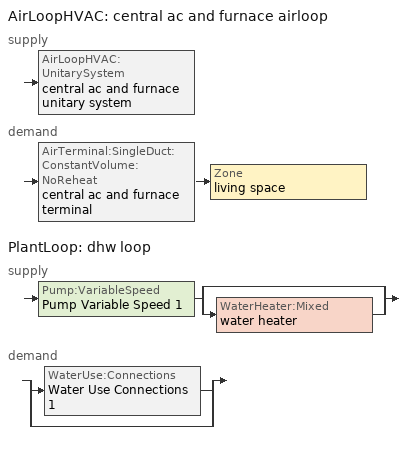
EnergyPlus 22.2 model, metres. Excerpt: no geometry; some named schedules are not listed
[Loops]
AirLoopHVAC 'central ac and furnace airloop'
 supply: AirLoopHVAC:UnitarySystem 'central ac and furnace unitary system'
 demand: AirTerminal:SingleDuct:ConstantVolume:NoReheat 'central ac and furnace terminal' > Zone 'living space'
PlantLoop 'dhw loop'
 supply: Pump:VariableSpeed 'Pump Variable Speed 1' > split
  | bypass
  | WaterHeater:Mixed 'water heater'
 demand: split
  | WaterUse:Connections 'Water Use Connections 1'
  | bypass
[AirLoopHVAC]
central ac and furnace airloop: Design return air flow fraction of supply air flow=1; Design supply air flow rate=0.942007
[AirLoopHVAC:UnitarySystem]
central ac and furnace unitary system: Ancillary off cycle electric power=0; Ancillary on cycle electric power=0; Availability schedule=Always On Discrete; Control type=Load; Controlling zone or thermostat location=living space; Cooling coil=central ac and furnace clg coil; Cooling supply air flow rate=0.942007; Cooling supply air flow rate method=SupplyAirFlowRate; Dehumidification control type=None; Dx heating coil sizing ratio=1; Fan placement=BlowThrough; Fraction of on cycle power use=0.01; Heat pump fan delay time=60; Heat pump time constant=60; Heating coil=central ac and furnace htg coil; Heating supply air flow rate=0.558576; Heating supply air flow rate method=SupplyAirFlowRate; Latent load control=SensibleOnlyLoadControl; Maximum cycling rate=2.5; Maximum outdoor dry bulb temperature for supplemental heater operation=21; Maximum supply air temperature=48.8889; Minimum supply air temperature=2; No load supply air flow rate=0; Supply air fan operating mode schedule=Always Off Discrete; Supply fan=central ac and furnace supply fan; Use doas dx cooling coil=No
[AirTerminal:SingleDuct:ConstantVolume:NoReheat]
central ac and furnace terminal: Availability schedule=Always On Discrete; Maximum air flow rate=0.942007
[AvailabilityManager:Scheduled]
central ac and furnace airloop Availability Manager: Schedule=Always On Discrete
[Coil:Cooling:DX:SingleSpeed]
central ac and furnace clg coil: 2017 rated evaporator fan power per volume flow rate=773.391; 2023 rated evaporator fan power per volume flow rate=934.4; Availability schedule=Always On Discrete; Basin heater capacity=0; Basin heater setpoint temperature=10; Condenser type=AirCooled; Crankcase heater capacity=50; Energy input ratio function of flow fraction curve=Cool-eir-fFF1; Energy input ratio function of temperature curve=Cool-eir-fT1; Evaporative condenser air flow rate=Autosize; Evaporative condenser effectiveness=0; Evaporative condenser pump rated power consumption=Autosize; Gross rated cooling cop=4.03878; Gross rated sensible heat ratio=0.740612; Gross rated total cooling capacity=14067.4; Latent capacity time constant=45; Maximum cycling rate=3; Maximum outdoor dry bulb temperature for crankcase heater operation=10; Minimum outdoor dry bulb temperature for compressor operation=-25; Nominal time for condensate removal to begin=1000; Part load fraction correlation curve=Cool-PLF-fPLR1; Rated air flow rate=0.744167; Ratio of initial moisture evaporation rate and steady state latent capacity=1.5; Total cooling capacity function of flow fraction curve=Cool-Cap-fFF1; Total cooling capacity function of temperature curve=Cool-Cap-fT1
[Coil:Heating:Fuel]
central ac and furnace htg coil: Availability schedule=Always On Discrete; Burner efficiency=0.92; Fuel type=NaturalGas; Nominal capacity=18756.5; Parasitic electric load=0; Parasitic fuel load=0
[EnergyManagementSystem:Actuator]
Name | Actuated component control type | Actuated component type | Actuated component unique
central_ac_and_furnace_airloop_0_RetCondToDZ_equip_act | Power Level | OtherEquipment | central_ac_and_furnace_airloop_0_RetCondToDZ equip
central_ac_and_furnace_airloop_0_RetCondToRP_equip_act | Power Level | OtherEquipment | central_ac_and_furnace_airloop_0_RetCondToRP equip
central_ac_and_furnace_airloop_0_RetLatLkToRP_equip_act | Power Level | OtherEquipment | central_ac_and_furnace_airloop_0_RetLatLkToRP equip
central_ac_and_furnace_airloop_0_RetSensLkToRP_equip_act | Power Level | OtherEquipment | central_ac_and_furnace_airloop_0_RetSensLkToRP equip
central_ac_and_furnace_airloop_0_SupCondToDZ_equip_act | Power Level | OtherEquipment | central_ac_and_furnace_airloop_0_SupCondToDZ equip
central_ac_and_furnace_airloop_0_SupCondToLv_equip_act | Power Level | OtherEquipment | central_ac_and_furnace_airloop_0_SupCondToLv equip
central_ac_and_furnace_airloop_0_SupLatLkToDZ_equip_act | Power Level | OtherEquipment | central_ac_and_furnace_airloop_0_SupLatLkToDZ equip
central_ac_and_furnace_airloop_0_SupLatLkToLv_equip_act | Power Level | OtherEquipment | central_ac_and_furnace_airloop_0_SupLatLkToLv equip
central_ac_and_furnace_airloop_0_SupSensLkToDZ_equip_act | Power Level | OtherEquipment | central_ac_and_furnace_airloop_0_SupSensLkToDZ equip
central_ac_and_furnace_airloop_0_SupSensLkToLv_equip_act | Power Level | OtherEquipment | central_ac_and_furnace_airloop_0_SupSensLkToLv equip
infil_flow_act | Air Exchange Flow Rate | Zone Infiltration | infil flow
mech_vent_house_fan_cfis_act | Electricity Rate | ElectricEquipment | mech vent house fan cfis
mech_vent_house_fan_latent_load_equip_act | Power Level | OtherEquipment | mech vent house fan latent load equip
mech_vent_house_fan_sensible_load_equip_act | Power Level | OtherEquipment | mech vent house fan sensible load equip
natural_vent_flow_act | Air Exchange Flow Rate | Zone Infiltration | natural vent flow
under_slab_temp_sch | Schedule Value | Schedule:Constant | under slab
water_heater_ec_adj_act | Power Level | OtherEquipment | water heater EC adjustment
whole_house_fan_act | Electricity Rate | ElectricEquipment | whole house fan
whole_house_fan_flow_act | Air Exchange Flow Rate | Zone Infiltration | whole house fan flow
whole_house_fan_mix_act | Air Exchange Flow Rate | ZoneMixing | whole house fan mix
[EnergyManagementSystem:GlobalVariable]
EnergyManagementSystem:GlobalVariable 1: central_ac_and_furnace_airloop_0_DZ_T
EnergyManagementSystem:GlobalVariable 2: central_ac_and_furnace_airloop_0_DZ_W
EnergyManagementSystem:GlobalVariable 3: central_ac_and_furnace_airloop_0_RetCondToDZ
EnergyManagementSystem:GlobalVariable 4: central_ac_and_furnace_airloop_0_RetCondToRP
EnergyManagementSystem:GlobalVariable 5: central_ac_and_furnace_airloop_0_RetLatLkToRP
EnergyManagementSystem:GlobalVariable 6: central_ac_and_furnace_airloop_0_RetSensLkToRP
EnergyManagementSystem:GlobalVariable 7: central_ac_and_furnace_airloop_0_SupCondToDZ
EnergyManagementSystem:GlobalVariable 8: central_ac_and_furnace_airloop_0_SupCondToLv
EnergyManagementSystem:GlobalVariable 9: central_ac_and_furnace_airloop_0_SupLatLkToDZ
EnergyManagementSystem:GlobalVariable 10: central_ac_and_furnace_airloop_0_SupLatLkToLv
EnergyManagementSystem:GlobalVariable 11: central_ac_and_furnace_airloop_0_SupSensLkToDZ
EnergyManagementSystem:GlobalVariable 12: central_ac_and_furnace_airloop_0_SupSensLkToLv
EnergyManagementSystem:GlobalVariable 13: central_ac_and_furnace_airloop_AH_MFR
EnergyManagementSystem:GlobalVariable 14: central_ac_and_furnace_airloop_AH_Tout
EnergyManagementSystem:GlobalVariable 15: central_ac_and_furnace_airloop_AH_VFR
EnergyManagementSystem:GlobalVariable 16: central_ac_and_furnace_airloop_AH_Wout
EnergyManagementSystem:GlobalVariable 17: central_ac_and_furnace_airloop_Fan_RTF
EnergyManagementSystem:GlobalVariable 18: central_ac_and_furnace_airloop_RA_T
EnergyManagementSystem:GlobalVariable 19: central_ac_and_furnace_airloop_Ra_W
[EnergyManagementSystem:InternalVariable]
central_ac_and_furnace_airloop_max_sup_fan_mfr: Internal data index key=central ac and furnace supply fan; Internal data type=Fan Maximum Mass Flow Rate
[EnergyManagementSystem:OutputVariable] Type of data in variable=Summed; Units=J
Name | Ems program or subroutine | Ems variable | Update frequency
central ac and furnace supply fan clg disaggregate | central_ac_and_furnace_supply_fan_disaggregate_program | central_ac_and_furnace_supply_fan_clg | SystemTimestep
central ac and furnace supply fan htg primary disaggregate | central_ac_and_furnace_supply_fan_disaggregate_program_1 | central_ac_and_furnace_supply_fan_primary_htg | SystemTimestep
loads_clg_ceilings_annual_outvar | component_loads_program | loads_clg_ceilings | ZoneTimestep
loads_clg_doors_annual_outvar | component_loads_program | loads_clg_doors | ZoneTimestep
loads_clg_ducts_annual_outvar | component_loads_program | loads_clg_ducts | ZoneTimestep
loads_clg_floors_annual_outvar | component_loads_program | loads_clg_floors | ZoneTimestep
loads_clg_foundation_walls_annual_outvar | component_loads_program | loads_clg_foundation_walls | ZoneTimestep
loads_clg_infil_annual_outvar | component_loads_program | loads_clg_infil | ZoneTimestep
loads_clg_internal_mass_annual_outvar | component_loads_program | loads_clg_internal_mass | ZoneTimestep
loads_clg_intgains_annual_outvar | component_loads_program | loads_clg_intgains | ZoneTimestep
loads_clg_mechvent_annual_outvar | component_loads_program | loads_clg_mechvent | ZoneTimestep
loads_clg_natvent_annual_outvar | component_loads_program | loads_clg_natvent | ZoneTimestep
loads_clg_rim_joists_annual_outvar | component_loads_program | loads_clg_rim_joists | ZoneTimestep
loads_clg_roofs_annual_outvar | component_loads_program | loads_clg_roofs | ZoneTimestep
loads_clg_skylights_annual_outvar | component_loads_program | loads_clg_skylights | ZoneTimestep
loads_clg_slabs_annual_outvar | component_loads_program | loads_clg_slabs | ZoneTimestep
loads_clg_tot_annual_outvar | component_loads_program | loads_clg_tot | ZoneTimestep
loads_clg_walls_annual_outvar | component_loads_program | loads_clg_walls | ZoneTimestep
loads_clg_whf_annual_outvar | component_loads_program | loads_clg_whf | ZoneTimestep
loads_clg_windows_annual_outvar | component_loads_program | loads_clg_windows | ZoneTimestep
loads_htg_ceilings_annual_outvar | component_loads_program | loads_htg_ceilings | ZoneTimestep
loads_htg_doors_annual_outvar | component_loads_program | loads_htg_doors | ZoneTimestep
loads_htg_ducts_annual_outvar | component_loads_program | loads_htg_ducts | ZoneTimestep
loads_htg_floors_annual_outvar | component_loads_program | loads_htg_floors | ZoneTimestep
loads_htg_foundation_walls_annual_outvar | component_loads_program | loads_htg_foundation_walls | ZoneTimestep
loads_htg_infil_annual_outvar | component_loads_program | loads_htg_infil | ZoneTimestep
loads_htg_internal_mass_annual_outvar | component_loads_program | loads_htg_internal_mass | ZoneTimestep
loads_htg_intgains_annual_outvar | component_loads_program | loads_htg_intgains | ZoneTimestep
loads_htg_mechvent_annual_outvar | component_loads_program | loads_htg_mechvent | ZoneTimestep
loads_htg_natvent_annual_outvar | component_loads_program | loads_htg_natvent | ZoneTimestep
loads_htg_rim_joists_annual_outvar | component_loads_program | loads_htg_rim_joists | ZoneTimestep
loads_htg_roofs_annual_outvar | component_loads_program | loads_htg_roofs | ZoneTimestep
loads_htg_skylights_annual_outvar | component_loads_program | loads_htg_skylights | ZoneTimestep
loads_htg_slabs_annual_outvar | component_loads_program | loads_htg_slabs | ZoneTimestep
loads_htg_tot_annual_outvar | component_loads_program | loads_htg_tot | ZoneTimestep
loads_htg_walls_annual_outvar | component_loads_program | loads_htg_walls | ZoneTimestep
loads_htg_whf_annual_outvar | component_loads_program | loads_htg_whf | ZoneTimestep
loads_htg_windows_annual_outvar | component_loads_program | loads_htg_windows | ZoneTimestep
water heater EC adjustment outvar | water_heater_EC_adj | water_heater_EC_adjustment_energy_consumption | SystemTimestep
[EnergyManagementSystem:Program]
central_ac_and_furnace_airloop_0_duct_program: Set central_ac_and_furnace_airloop_AH_MFR = central_ac_and_furnace_airloop_AH_MFR_s; Set central_ac_and_furnace_airloop_Fan_RTF = central_ac_and_furnace_airloop_Fan_RTF_s; Set central_ac_and_furnace_airloop_AH_VFR = central_ac_and_furnace_airloop_AH_VFR_s; Set central_ac_and_furnace_airloop_AH_Tout = central_ac_and_furnace_airloop_AH_Tout_s; Set central_ac_and_furnace_airloop_AH_Wout = central_ac_and_furnace_airloop_AH_Wout_s; Set central_ac_and_furnace_airloop_RA_T = central_ac_and_furnace_airloop_RA_T_s; Set central_ac_and_furnace_airloop_Ra_W = central_ac_and_furnace_airloop_Ra_W_s; Set central_ac_and_furnace_airloop_0_DZ_T = central_ac_and_furnace_airloop_0_DZ_T_s; Set central_ac_and_furnace_airloop_0_DZ_W = (central_ac_and_furnace_airloop_0_DZ_W_s_1 + central_ac_and_furnace_airloop_0_DZ_W_s_2) / 2; Run central_ac_and_furnace_airloop_0_duct_subroutine; Set central_ac_and_furnace_airloop_0_SupSensLkToLv_equip_act = central_ac_and_furnace_airloop_0_SupSensLkToLv; Set central_ac_and_furnace_airloop_0_SupLatLkToLv_equip_act = central_ac_and_furnace_airloop_0_SupLatLkToLv; Set central_ac_and_furnace_airloop_0_SupCondToLv_equip_act = central_ac_and_furnace_airloop_0_SupCondToLv; Set central_ac_and_furnace_airloop_0_RetSensLkToRP_equip_act = central_ac_and_furnace_airloop_0_RetSensLkToRP; Set central_ac_and_furnace_airloop_0_RetLatLkToRP_equip_act = central_ac_and_furnace_airloop_0_RetLatLkToRP; Set central_ac_and_furnace_airloop_0_RetCondToRP_equip_act = central_ac_and_furnace_airloop_0_RetCondToRP; Set central_ac_and_furnace_airloop_0_RetCondToDZ_equip_act = central_ac_and_furnace_airloop_0_RetCondToDZ; Set central_ac_and_furnace_airloop_0_SupCondToDZ_equip_act = central_ac_and_furnace_airloop_0_SupCondToDZ; Set central_ac_and_furnace_airloop_0_SupSensLkToDZ_equip_act = central_ac_and_furnace_airloop_0_SupSensLkToDZ; Set central_ac_and_furnace_airloop_0_SupLatLkToDZ_equip_act = central_ac_and_furnace_airloop_0_SupLatLkToDZ
central_ac_and_furnace_supply_fan_disaggregate_program: Set central_ac_and_furnace_supply_fan_clg = 0; If central_ac_and_furnace_clg_coil_s > 0; Set central_ac_and_furnace_supply_fan_clg = central_ac_and_furnace_supply_fan_s; EndIf
central_ac_and_furnace_supply_fan_disaggregate_program_1: Set central_ac_and_furnace_supply_fan_primary_htg = 0; If central_ac_and_furnace_htg_coil_s > 0; Set central_ac_and_furnace_supply_fan_primary_htg = central_ac_and_furnace_supply_fan_s_1; EndIf
component_loads_program: Set hr_walls = 0; Set hr_walls = hr_walls + s_conv_2 + s_ig_2 + s_sol_2 + s_lgt_2 + s_surf_2; Set hr_walls = hr_walls + s_conv_3 + s_ig_3 + s_sol_3 + s_lgt_3 + s_surf_3; Set hr_walls = hr_walls + s_conv_4 + s_ig_4 + s_sol_4 + s_lgt_4 + s_surf_4; Set hr_walls = hr_walls + s_conv_5 + s_ig_5 + s_sol_5 + s_lgt_5 + s_surf_5; Set hr_rim_joists = 0; Set hr_foundation_walls = 0; Set hr_floors = 0; Set hr_slabs = 0; Set hr_slabs = hr_slabs + s_conv_1 + s_ig_1 + s_sol_1 + s_lgt_1 + s_surf_1; Set hr_ceilings = 0; Set hr_ceilings = hr_ceilings + s_conv + s_ig + s_sol + s_lgt + s_surf; Set hr_roofs = 0; Set hr_windows = 0; Set hr_windows = hr_windows - ss_trans_in + ss_back_out * ZoneTimestep * 3600 + ss_sw_abs * ZoneTimestep * 3600 - ss_sol_abs + ss_trans_out * ZoneTimestep * 3600 + ss_conv_2 + ss_ig_2 + ss_surf_2; Set hr_windows = hr_windows - ss_trans_in_1 + ss_back_out_1 * ZoneTimestep * 3600 + ss_sw_abs_1 * ZoneTimestep * 3600 - ss_sol_abs_1 + ss_trans_out_1 * ZoneTimestep * 3600 + ss_conv_3 + ss_ig_3 + ss_surf_3; Set hr_windows = hr_windows - ss_trans_in_2 + ss_back_out_2 * ZoneTimestep * 3600 + ss_sw_abs_2 * ZoneTimestep * 3600 - ss_sol_abs_2 + ss_trans_out_2 * ZoneTimestep * 3600 + ss_conv_4 + ss_ig_4 + ss_surf_4; Set hr_windows = hr_windows - ss_trans_in_3 + ss_back_out_3 * ZoneTimestep * 3600 + ss_sw_abs_3 * ZoneTimestep * 3600 - ss_sol_abs_3 + ss_trans_out_3 * ZoneTimestep * 3600 + ss_conv_5 + ss_ig_5 + ss_surf_5; Set hr_doors = 0; Set hr_doors = hr_doors + ss_sol + ss_lgt + ss_conv + ss_ig + ss_surf; Set hr_doors = hr_doors + ss_sol_1 + ss_lgt_1 + ss_conv_1 + ss_ig_1 + ss_surf_1; Set hr_skylights = 0; Set hr_internal_mass = 0; Set hr_internal_mass = hr_internal_mass + im_conv + im_ig + im_sol + im_lgt + im_surf; Set hr_internal_mass = hr_internal_mass + im_conv_1 + im_ig_1 + im_sol_1 + im_lgt_1 + im_surf_1; Set hr_intgains = 0; Set hr_intgains = hr_intgains - ig_ee_conv - ig_ee_rad; Set hr_intgains = hr_intgains - ig_ee_conv_1 - ig_ee_rad_1; Set hr_intgains = hr_intgains - ig_ee_conv_2 - ig_ee_rad_2; Set hr_intgains = hr_intgains - ig_ee_conv_3 - ig_ee_rad_3; Set hr_intgains = hr_intgains - ig_ee_conv_4 - ig_ee_rad_4; Set hr_intgains = hr_intgains - ig_ee_conv_5 - ig_ee_rad_5; Set hr_intgains = hr_intgains - ig_ee_conv_6 - ig_ee_rad_6; Set hr_intgains = hr_intgains - ig_ee_conv_7 - ig_ee_rad_7; Set hr_intgains = hr_intgains - ig_oe_conv - ig_oe_rad; Set hr_intgains = hr_intgains - ig_oe_conv_1 - ig_oe_rad_1; Set hr_intgains = hr_intgains - ig_oe_conv_2 - ig_oe_rad_2; Set hr_intgains = hr_intgains - ig_lgt_conv - ig_lgt_rad - ig_lgt_vis; Set hr_intgains = hr_intgains - ig_ppl_conv - ig_ppl_rad; Set hr_intgains = hr_intgains + dhw_loss * (1.0*(1-dhw_rtf) + 1.0*dhw_rtf); Set hr_airflow_rate = infil_flow_act + natural_vent_flow_act + whole_house_fan_flow_act; If hr_airflow_rate > 0; Set hr_infil = (airflow_loss - airflow_gain) * infil_flow_act / hr_airflow_rate; Set hr_natvent = (airflow_loss - airflow_gain) * natural_vent_flow_act / hr_airflow_rate; Set hr_whf = (airflow_loss - airflow_gain) * whole_house_fan_flow_act / hr_airflow_rate; Else; Set hr_infil = 0; Set hr_natvent = 0; Set hr_whf = 0; Set hr_mechvent = 0; EndIf; Set hr_mechvent = 0; Set hr_mechvent = hr_mechvent - mv_conv; Set hr_mechvent = hr_mechvent - mv_rad; Set hr_mechvent = hr_mechvent - mv_conv_1; Set hr_mechvent = hr_mechvent - mv_rad_1; Set hr_mechvent = hr_mechvent - mv_conv_2; Set hr_mechvent = hr_mechvent - mv_rad_2; Set hr_mechvent = hr_mechvent - mv_conv_3; Set hr_mechvent = hr_mechvent - mv_rad_3; Set hr_ducts = 0; Set hr_ducts = hr_ducts - ducts_conv - ducts_rad; Set hr_ducts = hr_ducts - ducts_conv_1 - ducts_rad_1; Set hr_ducts = hr_ducts - ducts_conv_2 - ducts_rad_2; Set hr_ducts = hr_ducts - ducts_conv_3 - ducts_rad_3; Set hr_ducts = hr_ducts - ducts_conv_4 - ducts_rad_4; Set hr_ducts = hr_ducts - ducts_conv_5 - ducts_rad_5; Set htg_mode = 0; Set clg_mode = 0; If (htg_load_liv > 0); Set htg_mode = 1; ElseIf (clg_load_liv > 0); Set clg_mode = 1; ElseIf (cool_season > 0); Set clg_mode = 1; Else; Set htg_mode = 1; EndIf; Set loads_htg_walls = hr_walls * htg_mode; Set loads_htg_rim_joists = hr_rim_joists * htg_mode; Set loads_htg_foundation_walls = hr_foundation_walls * htg_mode; Set loads_htg_floors = hr_floors * htg_mode; Set loads_htg_slabs = hr_slabs * htg_mode; Set loads_htg_ceilings = hr_ceilings * htg_mode; Set loads_htg_roofs = hr_roofs * htg_mode; Set loads_htg_windows = hr_windows * htg_mode; Set loads_htg_doors = hr_doors * htg_mode; Set loads_htg_skylights = hr_skylights * htg_mode; Set loads_htg_internal_mass = hr_internal_mass * htg_mode; Set loads_htg_intgains = hr_intgains * htg_mode; Set loads_htg_infil = hr_infil * htg_mode; Set loads_htg_mechvent = hr_mechvent * htg_mode; Set loads_htg_natvent = hr_natvent * htg_mode; Set loads_htg_whf = hr_whf * htg_mode; Set loads_htg_ducts = hr_ducts * htg_mode; Set loads_clg_walls = -hr_walls * clg_mode; Set loads_clg_rim_joists = -hr_rim_joists * clg_mode; Set loads_clg_foundation_walls = -hr_foundation_walls * clg_mode; Set loads_clg_floors = -hr_floors * clg_mode; Set loads_clg_slabs = -hr_slabs * clg_mode; Set loads_clg_ceilings = -hr_ceilings * clg_mode; Set loads_clg_roofs = -hr_roofs * clg_mode; Set loads_clg_windows = -hr_windows * clg_mode; Set loads_clg_doors = -hr_doors * clg_mode; Set loads_clg_skylights = -hr_skylights * clg_mode; Set loads_clg_internal_mass = -hr_internal_mass * clg_mode; Set loads_clg_intgains = -hr_intgains * clg_mode; Set loads_clg_infil = -hr_infil * clg_mode; Set loads_clg_mechvent = -hr_mechvent * clg_mode; Set loads_clg_natvent = -hr_natvent * clg_mode; Set loads_clg_whf = -hr_whf * clg_mode; Set loads_clg_ducts = -hr_ducts * clg_mode; Set loads_htg_tot = 0; Set loads_clg_tot = 0; If htg_load_liv > 0; Set loads_htg_tot = htg_load_tot - clg_load_tot; ElseIf clg_load_liv > 0; Set loads_clg_tot = clg_load_tot - htg_load_tot; EndIf
infil_program: Set p_m = 0.14; Set p_s = 0.22; Set s_m = 270; Set s_s = 370; Set z_m = 9.99744; Set z_s = 2.4384; Set f_t = (((s_m/z_m)^p_m)*((z_s/s_s)^p_s)); Set Tdiff = airflow_tin_s-airflow_tt_s; Set dT = @Abs Tdiff; Set c = 0.0202; Set Cs = 0.0556; Set Cw = 0.1596; Set n = 0.65; Set sft = (f_t*0.5); Set temp1 = ((c*Cw)*((sft*site_vw_s)^(2*n)))^2; Set Qinf = (((c*Cs*(dT^n))^2)+temp1)^0.5; Set Qinf = (@Max Qinf 0); Set mech_vent_house_fan_sensible_load_equip_act = 0.0; Set mech_vent_house_fan_latent_load_equip_act = 0.0; Set OASupInPb = out_pb_s; Set OASupInTemp = airflow_tt_s; Set OASupInW = out_wt_s; Set OASupRho = (@RhoAirFnPbTdbW OASupInPb OASupInTemp OASupInW); Set OASupCp = (@CpAirFnW OASupInW); Set OASupInEnth = (@HFnTdbW OASupInTemp OASupInW); Set ZoneTemp = airflow_tin_s; Set ZoneW = airflow_win_s; Set ZoneCp = (@CpAirFnW ZoneW); Set ZoneAirEnth = (@HFnTdbW ZoneTemp ZoneW); Set mech_vent_house_fan_cfis_act = 0.0; Set QWHV_cfis_oa = 0.0; Set Qrange = 0; Set Qbath = 0; Set Qdryer = 0; Set Qdryer = Qdryer + 0.0708 * clothes_dryer_exhaust_0_sch_s; Set QWHV_sup = 0.0; Set QWHV_exh = 0.0; Set QWHV_bal_erv_hrv = 0.0; Set Qexhaust = Qrange + Qbath + Qdryer + QWHV_exh + QWHV_bal_erv_hrv; Set Qsupply = QWHV_sup + QWHV_bal_erv_hrv + QWHV_cfis_oa; Set Qfan = (@Max Qexhaust Qsupply); If Qfan > 0; Set Qavg = ((Qexhaust + Qsupply) / 2.0); If ((@Abs (Qexhaust - Qavg)) / Qavg) <= 0.1; Set phi = 1; Else; Set phi = (Qinf / (Qinf + Qfan)); EndIf; Set Qinf_adj = phi * Qinf; Else; Set Qinf_adj = Qinf; EndIf; Set infil_flow_act = Qinf_adj; Set Qload = Qfan; Set Effectiveness_Sens = 0.0; Set Effectiveness_Lat = 0.0; Set Fan_MFR = Qload * OASupRho; Set FanTotalToLv = Fan_MFR * (OASupInEnth - ZoneAirEnth); Set FanSensToLv = Fan_MFR * ZoneCp * (OASupInTemp - ZoneTemp); Set FanLatToLv = FanTotalToLv - FanSensToLv; Set mech_vent_house_fan_sensible_load_equip_act = mech_vent_house_fan_sensible_load_equip_act + FanSensToLv; Set mech_vent_house_fan_latent_load_equip_act = mech_vent_house_fan_latent_load_equip_act + FanLatToLv
natural_vent_program: Set Tin = airflow_tin_s; Set Tout = airflow_tt_s; Set Wout = out_wt_s; Set Pbar = out_pb_s; Set Phiout = (@RhFnTdbWPb Tout Wout Pbar); Set MaxHR = 0.0115; Set MaxRH = 0.7; Set Tnvsp = (htg_sp_s + clg_sp_s) / 2; Set NVavail = natural_vent_avail_s; Set ClgSsnAvail = cool_season; If (Wout < MaxHR) && (Phiout < MaxRH) && (Tin > Tout) && (Tin > Tnvsp) && (ClgSsnAvail > 0); Set WHF_Flow = 0; Set Adj = (Tin-Tnvsp)/(Tin-Tout); Set Adj = (@Min Adj 1); Set Adj = (@Max Adj 0); If (WHF_Flow > 0); Set natural_vent_flow_act = 0; Set whole_house_fan_flow_act = WHF_Flow*Adj; Set whole_house_fan_mix_act = WHF_Flow*Adj; Set WHF_W = 0; Set whole_house_fan_act = WHF_W*Adj; ElseIf (NVavail > 0); Set NVArea = 13444.9279488; Set Cs = 8.963020389461627e-05; Set Cw = 6.158219665777789e-05; Set Tdiff = Tin-Tout; Set dT = (@Abs Tdiff); Set Vwind = site_vw_s; Set SGNV = NVArea*Adj*((((Cs*dT)+(Cw*(Vwind^2)))^0.5)/1000); Set MaxNV = 1.6990107955200002; Set natural_vent_flow_act = (@Min SGNV MaxNV); Set whole_house_fan_flow_act = 0; Set whole_house_fan_mix_act = 0; Set whole_house_fan_act = 0; EndIf; Else; Set natural_vent_flow_act = 0; Set whole_house_fan_flow_act = 0; Set whole_house_fan_mix_act = 0; Set whole_house_fan_act = 0; EndIf
under_slab_Temperature_Program: Set under_slab_temp_sch = 0.0; Set under_slab_temp_sch = under_slab_temp_sch + (ground_temp * 1.0)
water_heater_EC_adj: Set wh_e_cons = water_heater_energy + water_heater_on_cycle_parasitic + water_heater_off_cycle_parasitic; Set water_heater_ec_adj_act = -0.0601631712969406 * wh_e_cons
[EnergyManagementSystem:ProgramCallingManager]
central ac and furnace supply fan disaggregate program calling manager: EndOfSystemTimestepBeforeHVACReporting; central_ac_and_furnace_supply_fan_disaggregate_program
central ac and furnace supply fan disaggregate program calling manager 1: EndOfSystemTimestepBeforeHVACReporting; central_ac_and_furnace_supply_fan_disaggregate_program_1
central_ac_and_furnace_airloop_0_duct_program calling manager: EndOfSystemTimestepAfterHVACReporting; central_ac_and_furnace_airloop_0_duct_program
component_loads_program calling manager: EndOfZoneTimestepAfterZoneReporting; component_loads_program
infil_program calling manager: BeginTimestepBeforePredictor; infil_program
natural_vent_program calling manager: BeginTimestepBeforePredictor; natural_vent_program
under_slab_Temperature_Program calling manager: EndOfSystemTimestepAfterHVACReporting; under_slab_Temperature_Program
water heater EC_adj ProgramManager: EndOfSystemTimestepBeforeHVACReporting; water_heater_EC_adj
[EnergyManagementSystem:Sensor]
Name | Output variable or output meter index key | Output variable or output meter
airflow_gain | living space | Zone Infiltration Sensible Heat Gain Energy
airflow_loss | living space | Zone Infiltration Sensible Heat Loss Energy
airflow_tin_s | living space | Zone Mean Air Temperature
airflow_tt_s | living space | Zone Outdoor Air Drybulb Temperature
airflow_win_s | living space | Zone Air Humidity Ratio
central_ac_and_furnace_airloop_0_DZ_T_s | under slab | Schedule Value
central_ac_and_furnace_airloop_0_DZ_W_s_1; out_wt_s |  | Site Outdoor Air Humidity Ratio
central_ac_and_furnace_airloop_0_DZ_W_s_2 | living space | Zone Mean Air Humidity Ratio
central_ac_and_furnace_airloop_AH_MFR_s | Node 5 | System Node Mass Flow Rate
central_ac_and_furnace_airloop_AH_Tout_s | Node 5 | System Node Temperature
central_ac_and_furnace_airloop_AH_VFR_s | Node 5 | System Node Current Density Volume Flow Rate
central_ac_and_furnace_airloop_AH_Wout_s | Node 5 | System Node Humidity Ratio
central_ac_and_furnace_airloop_Fan_RTF_s | central ac and furnace supply fan | Fan Runtime Fraction
central_ac_and_furnace_airloop_RA_T_s | Node 8 | System Node Temperature
central_ac_and_furnace_airloop_Ra_W_s | Node 8 | System Node Humidity Ratio
central_ac_and_furnace_clg_coil_s | central ac and furnace clg coil | Cooling Coil Electricity Energy
central_ac_and_furnace_htg_coil_s | central ac and furnace htg coil | Heating Coil NaturalGas Energy
central_ac_and_furnace_supply_fan_s; central_ac_and_furnace_supply_fan_s_1 | central ac and furnace supply fan | Fan Electricity Energy
clg_load_liv |  | Cooling:EnergyTransfer:Zone:LIVING SPACE
clg_load_tot |  | Cooling:EnergyTransfer
clg_sp_s | cooling setpoint | Schedule Value
clothes_dryer_exhaust_0_sch_s | clothes dryer exhaust schedule | Schedule Value
cool_season | cooling season schedule | Schedule Value
dhw_loss | water heater | Water Heater Heat Loss Energy
dhw_rtf | water heater | Water Heater Runtime Fraction
ducts_conv | central_ac_and_furnace_airloop_0_RetCondToRP equip | Other Equipment Convective Heating Energy
ducts_conv_1 | central_ac_and_furnace_airloop_0_RetLatLkToRP equip | Other Equipment Convective Heating Energy
ducts_conv_2 | central_ac_and_furnace_airloop_0_RetSensLkToRP equip | Other Equipment Convective Heating Energy
ducts_conv_3 | central_ac_and_furnace_airloop_0_SupCondToLv equip | Other Equipment Convective Heating Energy
ducts_conv_4 | central_ac_and_furnace_airloop_0_SupLatLkToLv equip | Other Equipment Convective Heating Energy
ducts_conv_5 | central_ac_and_furnace_airloop_0_SupSensLkToLv equip | Other Equipment Convective Heating Energy
ducts_rad | central_ac_and_furnace_airloop_0_RetCondToRP equip | Other Equipment Radiant Heating Energy
ducts_rad_1 | central_ac_and_furnace_airloop_0_RetLatLkToRP equip | Other Equipment Radiant Heating Energy
ducts_rad_2 | central_ac_and_furnace_airloop_0_RetSensLkToRP equip | Other Equipment Radiant Heating Energy
ducts_rad_3 | central_ac_and_furnace_airloop_0_SupCondToLv equip | Other Equipment Radiant Heating Energy
ducts_rad_4 | central_ac_and_furnace_airloop_0_SupLatLkToLv equip | Other Equipment Radiant Heating Energy
ducts_rad_5 | central_ac_and_furnace_airloop_0_SupSensLkToLv equip | Other Equipment Radiant Heating Energy
ground_temp |  | Site Surface Ground Temperature
htg_load_liv |  | Heating:EnergyTransfer:Zone:LIVING SPACE
htg_load_tot |  | Heating:EnergyTransfer
htg_sp_s | heating setpoint | Schedule Value
ig_ee_conv | clothes dryer | Electric Equipment Convective Heating Energy
ig_ee_conv_1 | clothes washer | Electric Equipment Convective Heating Energy
ig_ee_conv_2 | cooking range | Electric Equipment Convective Heating Energy
ig_ee_conv_3 | dishwasher | Electric Equipment Convective Heating Energy
ig_ee_conv_4 | fridge | Electric Equipment Convective Heating Energy
ig_ee_conv_5 | misc plug loads | Electric Equipment Convective Heating Energy
ig_ee_conv_6 | misc tv | Electric Equipment Convective Heating Energy
ig_ee_conv_7 | whole house fan | Electric Equipment Convective Heating Energy
ig_ee_rad | clothes dryer | Electric Equipment Radiant Heating Energy
ig_ee_rad_1 | clothes washer | Electric Equipment Radiant Heating Energy
ig_ee_rad_2 | cooking range | Electric Equipment Radiant Heating Energy
ig_ee_rad_3 | dishwasher | Electric Equipment Radiant Heating Energy
ig_ee_rad_4 | fridge | Electric Equipment Radiant Heating Energy
ig_ee_rad_5 | misc plug loads | Electric Equipment Radiant Heating Energy
ig_ee_rad_6 | misc tv | Electric Equipment Radiant Heating Energy
ig_ee_rad_7 | whole house fan | Electric Equipment Radiant Heating Energy
ig_lgt_conv | interior lighting | Lights Convective Heating Energy
ig_lgt_rad | interior lighting | Lights Radiant Heating Energy
ig_lgt_vis | interior lighting | Lights Visible Radiation Heating Energy
ig_oe_conv | water heater EC adjustment | Other Equipment Convective Heating Energy
ig_oe_conv_1 | water latent | Other Equipment Convective Heating Energy
ig_oe_conv_2 | water sensible | Other Equipment Convective Heating Energy
ig_oe_rad | water heater EC adjustment | Other Equipment Radiant Heating Energy
ig_oe_rad_1 | water latent | Other Equipment Radiant Heating Energy
ig_oe_rad_2 | water sensible | Other Equipment Radiant Heating Energy
ig_ppl_conv | occupants | People Convective Heating Energy
ig_ppl_rad | occupants | People Radiant Heating Energy
im_conv | furniture mass living space living | Surface Inside Face Convection Heat Gain Energy
im_conv_1 | living space Living Partition | Surface Inside Face Convection Heat Gain Energy
im_ig | furniture mass living space living | Surface Inside Face Internal Gains Radiation Heat Gain Energy
im_ig_1 | living space Living Partition | Surface Inside Face Internal Gains Radiation Heat Gain Energy
im_lgt | furniture mass living space living | Surface Inside Face Lights Radiation Heat Gain Energy
im_lgt_1 | living space Living Partition | Surface Inside Face Lights Radiation Heat Gain Energy
im_sol | furniture mass living space living | Surface Inside Face Solar Radiation Heat Gain Energy
im_sol_1 | living space Living Partition | Surface Inside Face Solar Radiation Heat Gain Energy
im_surf | furniture mass living space living | Surface Inside Face Net Surface Thermal Radiation Heat Gain Energy
im_surf_1 | living space Living Partition | Surface Inside Face Net Surface Thermal Radiation Heat Gain Energy
mv_conv | mech vent house fan | Electric Equipment Convective Heating Energy
mv_conv_1 | mech vent house fan cfis | Electric Equipment Convective Heating Energy
mv_conv_2 | mech vent house fan latent load equip | Other Equipment Convective Heating Energy
mv_conv_3 | mech vent house fan sensible load equip | Other Equipment Convective Heating Energy
mv_rad | mech vent house fan | Electric Equipment Radiant Heating Energy
mv_rad_1 | mech vent house fan cfis | Electric Equipment Radiant Heating Energy
mv_rad_2 | mech vent house fan latent load equip | Other Equipment Radiant Heating Energy
mv_rad_3 | mech vent house fan sensible load equip | Other Equipment Radiant Heating Energy
natural_vent_avail_s | natural vent avail schedule | Schedule Value
out_pb_s |  | Site Outdoor Air Barometric Pressure
s_conv | FloorBelowAttic | Surface Inside Face Convection Heat Gain Energy
s_conv_1 | Slab | Surface Inside Face Convection Heat Gain Energy
s_conv_2 | Wall:0 | Surface Inside Face Convection Heat Gain Energy
s_conv_3 | Wall:180 | Surface Inside Face Convection Heat Gain Energy
s_conv_4 | Wall:270 | Surface Inside Face Convection Heat Gain Energy
s_conv_5 | Wall:90 | Surface Inside Face Convection Heat Gain Energy
s_ig | FloorBelowAttic | Surface Inside Face Internal Gains Radiation Heat Gain Energy
s_ig_1 | Slab | Surface Inside Face Internal Gains Radiation Heat Gain Energy
s_ig_2 | Wall:0 | Surface Inside Face Internal Gains Radiation Heat Gain Energy
s_ig_3 | Wall:180 | Surface Inside Face Internal Gains Radiation Heat Gain Energy
s_ig_4 | Wall:270 | Surface Inside Face Internal Gains Radiation Heat Gain Energy
s_ig_5 | Wall:90 | Surface Inside Face Internal Gains Radiation Heat Gain Energy
s_lgt | FloorBelowAttic | Surface Inside Face Lights Radiation Heat Gain Energy
s_lgt_1 | Slab | Surface Inside Face Lights Radiation Heat Gain Energy
s_lgt_2 | Wall:0 | Surface Inside Face Lights Radiation Heat Gain Energy
s_lgt_3 | Wall:180 | Surface Inside Face Lights Radiation Heat Gain Energy
s_lgt_4 | Wall:270 | Surface Inside Face Lights Radiation Heat Gain Energy
s_lgt_5 | Wall:90 | Surface Inside Face Lights Radiation Heat Gain Energy
s_sol | FloorBelowAttic | Surface Inside Face Solar Radiation Heat Gain Energy
s_sol_1 | Slab | Surface Inside Face Solar Radiation Heat Gain Energy
s_sol_2 | Wall:0 | Surface Inside Face Solar Radiation Heat Gain Energy
s_sol_3 | Wall:180 | Surface Inside Face Solar Radiation Heat Gain Energy
s_sol_4 | Wall:270 | Surface Inside Face Solar Radiation Heat Gain Energy
s_sol_5 | Wall:90 | Surface Inside Face Solar Radiation Heat Gain Energy
s_surf | FloorBelowAttic | Surface Inside Face Net Surface Thermal Radiation Heat Gain Energy
s_surf_1 | Slab | Surface Inside Face Net Surface Thermal Radiation Heat Gain Energy
s_surf_2 | Wall:0 | Surface Inside Face Net Surface Thermal Radiation Heat Gain Energy
s_surf_3 | Wall:180 | Surface Inside Face Net Surface Thermal Radiation Heat Gain Energy
s_surf_4 | Wall:270 | Surface Inside Face Net Surface Thermal Radiation Heat Gain Energy
s_surf_5 | Wall:90 | Surface Inside Face Net Surface Thermal Radiation Heat Gain Energy
site_vw_s |  | Site Wind Speed
ss_back_out | WindowEast | Surface Window Shortwave from Zone Back Out Window Heat Transfer Rate
ss_back_out_1 | WindowNorth | Surface Window Shortwave from Zone Back Out Window Heat Transfer Rate
ss_back_out_2 | WindowSouth | Surface Window Shortwave from Zone Back Out Window Heat Transfer Rate
ss_back_out_3 | WindowWest | Surface Window Shortwave from Zone Back Out Window Heat Transfer Rate
ss_conv | DoorNorth | Surface Inside Face Convection Heat Gain Energy
ss_conv_1 | DoorSouth | Surface Inside Face Convection Heat Gain Energy
ss_conv_2 | WindowEast | Surface Inside Face Convection Heat Gain Energy
ss_conv_3 | WindowNorth | Surface Inside Face Convection Heat Gain Energy
ss_conv_4 | WindowSouth | Surface Inside Face Convection Heat Gain Energy
ss_conv_5 | WindowWest | Surface Inside Face Convection Heat Gain Energy
ss_ig | DoorNorth | Surface Inside Face Internal Gains Radiation Heat Gain Energy
ss_ig_1 | DoorSouth | Surface Inside Face Internal Gains Radiation Heat Gain Energy
ss_ig_2 | WindowEast | Surface Inside Face Internal Gains Radiation Heat Gain Energy
ss_ig_3 | WindowNorth | Surface Inside Face Internal Gains Radiation Heat Gain Energy
ss_ig_4 | WindowSouth | Surface Inside Face Internal Gains Radiation Heat Gain Energy
ss_ig_5 | WindowWest | Surface Inside Face Internal Gains Radiation Heat Gain Energy
ss_lgt | DoorNorth | Surface Inside Face Lights Radiation Heat Gain Energy
ss_lgt_1 | DoorSouth | Surface Inside Face Lights Radiation Heat Gain Energy
ss_sol | DoorNorth | Surface Inside Face Solar Radiation Heat Gain Energy
ss_sol_1 | DoorSouth | Surface Inside Face Solar Radiation Heat Gain Energy
ss_sol_abs | WindowEast | Surface Window Total Glazing Layers Absorbed Solar Radiation Energy
ss_sol_abs_1 | WindowNorth | Surface Window Total Glazing Layers Absorbed Solar Radiation Energy
ss_sol_abs_2 | WindowSouth | Surface Window Total Glazing Layers Absorbed Solar Radiation Energy
ss_sol_abs_3 | WindowWest | Surface Window Total Glazing Layers Absorbed Solar Radiation Energy
ss_surf | DoorNorth | Surface Inside Face Net Surface Thermal Radiation Heat Gain Energy
ss_surf_1 | DoorSouth | Surface Inside Face Net Surface Thermal Radiation Heat Gain Energy
ss_surf_2 | WindowEast | Surface Inside Face Net Surface Thermal Radiation Heat Gain Energy
ss_surf_3 | WindowNorth | Surface Inside Face Net Surface Thermal Radiation Heat Gain Energy
ss_surf_4 | WindowSouth | Surface Inside Face Net Surface Thermal Radiation Heat Gain Energy
ss_surf_5 | WindowWest | Surface Inside Face Net Surface Thermal Radiation Heat Gain Energy
ss_sw_abs | WindowEast | Surface Window Total Glazing Layers Absorbed Shortwave Radiation Rate
ss_sw_abs_1 | WindowNorth | Surface Window Total Glazing Layers Absorbed Shortwave Radiation Rate
ss_sw_abs_2 | WindowSouth | Surface Window Total Glazing Layers Absorbed Shortwave Radiation Rate
ss_sw_abs_3 | WindowWest | Surface Window Total Glazing Layers Absorbed Shortwave Radiation Rate
ss_trans_in | WindowEast | Surface Window Transmitted Solar Radiation Energy
ss_trans_in_1 | WindowNorth | Surface Window Transmitted Solar Radiation Energy
ss_trans_in_2 | WindowSouth | Surface Window Transmitted Solar Radiation Energy
ss_trans_in_3 | WindowWest | Surface Window Transmitted Solar Radiation Energy
ss_trans_out | WindowEast | Surface Inside Face Initial Transmitted Diffuse Transmitted Out Window Solar Radiation Rate
ss_trans_out_1 | WindowNorth | Surface Inside Face Initial Transmitted Diffuse Transmitted Out Window Solar Radiation Rate
ss_trans_out_2 | WindowSouth | Surface Inside Face Initial Transmitted Diffuse Transmitted Out Window Solar Radiation Rate
ss_trans_out_3 | WindowWest | Surface Inside Face Initial Transmitted Diffuse Transmitted Out Window Solar Radiation Rate
water_heater_EC_adjustment_energy_consumption | water heater EC adjustment | Other Equipment Electricity Energy
water_heater_energy | water heater | Water Heater Electricity Rate
water_heater_off_cycle_parasitic | water heater | Water Heater Off Cycle Parasitic Electricity Rate
water_heater_on_cycle_parasitic | water heater | Water Heater On Cycle Parasitic Electricity Rate
[EnergyManagementSystem:Subroutine]
central_ac_and_furnace_airloop_0_duct_subroutine: Set AH_MFR = central_ac_and_furnace_airloop_AH_MFR; If AH_MFR>0; Set AH_Tout = central_ac_and_furnace_airloop_AH_Tout; Set AH_Wout = central_ac_and_furnace_airloop_AH_Wout; Set RA_T = central_ac_and_furnace_airloop_RA_T; Set RA_W = central_ac_and_furnace_airloop_Ra_W; Set Fan_RTF = central_ac_and_furnace_airloop_Fan_RTF; Set DZ_T = central_ac_and_furnace_airloop_0_DZ_T; Set DZ_W = central_ac_and_furnace_airloop_0_DZ_W; Set AH_VFR = central_ac_and_furnace_airloop_AH_VFR; Set h_SA = (@HFnTdbW AH_Tout AH_Wout); Set h_RA = (@HFnTdbW RA_T RA_W); Set h_fg = (@HfgAirFnWTdb AH_Wout AH_Tout); Set h_DZ = (@HFnTdbW DZ_T DZ_W); Set air_cp = 1006.0; Set f_sup = 0.035396 / (central_ac_and_furnace_airloop_max_sup_fan_mfr * 1.0135); Set f_ret = 0.011799 / (central_ac_and_furnace_airloop_max_sup_fan_mfr * 1.0135); Set sup_lk_mfr = f_sup * AH_MFR; Set ret_lk_mfr = f_ret * AH_MFR; Set SupTotLkToLiv = sup_lk_mfr*(h_RA - h_SA); Set SupLatLkToLv = sup_lk_mfr*h_fg*(RA_W-AH_Wout); Set SupSensLkToLv = SupTotLkToLiv-SupLatLkToLv; Set supply_ua = 17.617; Set eTm = 0-((Fan_RTF/(AH_MFR*air_cp))*supply_ua); Set t_sup = DZ_T+((AH_Tout-DZ_T)*(@Exp eTm)); Set SupCondToLv = AH_MFR*air_cp*(t_sup-AH_Tout); Set SupCondToDZ = 0-SupCondToLv; Set return_ua = 15.515; Set eTm = 0-((Fan_RTF/(AH_MFR*air_cp))*return_ua); Set t_ret = DZ_T+((RA_T-DZ_T)*(@Exp eTm)); Set RetCondToRP = AH_MFR*air_cp*(t_ret-RA_T); Set RetCondToDZ = 0-RetCondToRP; Set RetLatLkToRP = 0; Set RetSensLkToRP = ret_lk_mfr*air_cp*(DZ_T-RA_T); Set SupTotLkToDZ = sup_lk_mfr*(h_SA-h_DZ); Set SupLatLkToDZ = sup_lk_mfr*h_fg*(AH_Wout-DZ_W); Set SupSensLkToDZ = SupTotLkToDZ-SupLatLkToDZ; Set f_imbalance = f_sup-f_ret; Set oa_vfr = 1.0 * f_imbalance * AH_VFR; Set sup_lk_vfr = f_sup * AH_VFR; Set ret_lk_vfr = f_ret * AH_VFR; If f_sup > f_ret; Set ZoneMixLvToDZ = 0; Set ZoneMixDZToLv = (sup_lk_vfr-ret_lk_vfr)-oa_vfr; Else; Set ZoneMixLvToDZ = (ret_lk_vfr-sup_lk_vfr)+oa_vfr; Set ZoneMixDZToLv = 0; EndIf; Else; Set SupLatLkToLv = 0; Set SupSensLkToLv = 0; Set SupCondToLv = 0; Set RetCondToRP = 0; Set RetLatLkToRP = 0; Set RetSensLkToRP = 0; Set RetCondToDZ = 0; Set SupCondToDZ = 0; Set SupLatLkToDZ = 0; Set SupSensLkToDZ = 0; Set ZoneMixLvToDZ = 0; Set ZoneMixDZToLv = 0; EndIf; Set central_ac_and_furnace_airloop_0_SupLatLkToLv = SupLatLkToLv; Set central_ac_and_furnace_airloop_0_SupSensLkToLv = SupSensLkToLv; Set central_ac_and_furnace_airloop_0_SupCondToLv = SupCondToLv; Set central_ac_and_furnace_airloop_0_RetCondToRP = RetCondToRP; Set central_ac_and_furnace_airloop_0_RetLatLkToRP = RetLatLkToRP; Set central_ac_and_furnace_airloop_0_RetSensLkToRP = RetSensLkToRP; Set central_ac_and_furnace_airloop_0_RetCondToDZ = RetCondToDZ; Set central_ac_and_furnace_airloop_0_SupCondToDZ = SupCondToDZ; Set central_ac_and_furnace_airloop_0_SupLatLkToDZ = SupLatLkToDZ; Set central_ac_and_furnace_airloop_0_SupSensLkToDZ = SupSensLkToDZ
[Fan:OnOff]
central ac and furnace supply fan: Availability schedule=Always On Discrete; End use subcategory=supply fan; Fan efficiency ratio function of speed ratio curve=Fan On Off Efficiency Curve; Fan power ratio function of speed ratio curve=Fan On Off Power Curve; Fan total efficiency=0.75; Maximum flow rate=0.942012; Motor efficiency=1; Motor in airstream fraction=1; Pressure rise=595.935
[PlantEquipmentList]
dhw loop Heating Equipment List: water heater, WaterHeater:Mixed
[PlantEquipmentOperation:HeatingLoad]
dhw loop Heating Operation Scheme: Load range 1 lower limit=0; Load range 1 upper limit=1000000000; Range 1 equipment list=dhw loop Heating Equipment List
[PlantEquipmentOperationSchemes]
dhw loop Operation Schemes: Control scheme 1=dhw loop Heating Operation Scheme; Control scheme 1 schedule=Always On Discrete
[PlantLoop]
dhw loop: Fluid type=Water; Load distribution scheme=Optimal; Maximum loop flow rate=0.01; Maximum loop temperature=100; Minimum loop flow rate=0; Minimum loop temperature=0; Plant equipment operation scheme=dhw loop Operation Schemes; Plant loop demand calculation scheme=SingleSetpoint; Plant loop volume=0.003
[Pump:VariableSpeed]
Pump Variable Speed 1: Design electric power per unit flow rate=348701.1; Design maximum flow rate=0.01; Design minimum flow rate=0; Design minimum flow rate fraction=0; Design power consumption=0; Design power sizing method=PowerPerFlowPerPressure; Design pump head=1; Design shaft power per unit flow rate per unit head=1.28205; End use subcategory=General; Fraction of motor inefficiencies to fluid stream=0; Motor efficiency=1; Pump control type=Intermittent; Skin loss radiative fraction=0.5; Coefficient 1 of the part load performance curve=0; Coefficient 2 of the part load performance curve=1; Coefficient 3 of the part load performance curve=0; Coefficient 4 of the part load performance curve=0
[SetpointManager:Scheduled]
Setpoint Manager Scheduled 1: Control variable=Temperature; Schedule=dhw temp
[Sizing:Plant]
dhw loop: Coincident sizing factor mode=None; Design loop exit temperature=52.6667; Loop design temperature difference=5.55556; Loop type=Heating; Sizing option=NonCoincident; Zone timesteps in averaging window=1
[Sizing:System]
central ac and furnace airloop: 100 outdoor air in cooling=Yes; 100 outdoor air in heating=Yes; Central cooling capacity control method=OnOff; Central cooling design supply air humidity ratio=0.0085; Central cooling design supply air temperature=12.8; Central heating design supply air humidity ratio=0.008; Central heating design supply air temperature=16.7; Central heating maximum system air flow ratio=0.3; Cooling design capacity=Autosize; Cooling design capacity method=CoolingDesignCapacity; Cooling design capacity per floor area=234.7; Cooling fraction of autosized cooling supply air flow rate=1; Cooling supply air flow rate=0; Cooling supply air flow rate method=DesignDay; Cooling supply air flow rate per floor area=0.00996765; Cooling supply air flow rate per unit cooling capacity=3.94755e-05; Design outdoor air flow rate=Autosize; Fraction of autosized cooling design capacity=1; Fraction of autosized heating design capacity=1; Heating design capacity=Autosize; Heating design capacity method=HeatingDesignCapacity; Heating design capacity per floor area=157; Heating fraction of autosized cooling supply air flow rate=1; Heating fraction of autosized heating supply air flow rate=1; Heating supply air flow rate=0; Heating supply air flow rate method=DesignDay; Heating supply air flow rate per floor area=0.00996765; Heating supply air flow rate per unit heating capacity=3.15882e-05; Precool design humidity ratio=0.008; Precool design temperature=12.8; Preheat design humidity ratio=0.008; Preheat design temperature=7; System outdoor air method=ZoneSum; Type of load to size on=Sensible; Type of zone sum to use=NonCoincident; Zone maximum outdoor air fraction=1
[ThermostatSetpoint:DualSetpoint]
living space temperature setpoint: Cooling setpoint temperature schedule=cooling setpoint; Heating setpoint temperature schedule=heating setpoint
[WaterHeater:Mixed]
water heater: Ambient temperature indicator=Zone; Ambient temperature zone=living space; Deadband temperature difference=2; End use subcategory=General; Heater control type=Cycle; Heater fuel type=Electricity; Heater ignition delay=0; Heater ignition minimum flow rate=0; Heater maximum capacity=5500.06; Heater minimum capacity=0; Heater thermal efficiency=1; Indirect water heating recovery time=1.5; Maximum temperature limit=99; Off cycle loss coefficient to ambient temperature=0.704228; Off cycle loss fraction to zone=1; Off cycle parasitic fuel consumption rate=0; Off cycle parasitic fuel type=Electricity; Off cycle parasitic heat fraction to tank=0; On cycle loss coefficient to ambient temperature=0.704228; On cycle loss fraction to zone=1; On cycle parasitic fuel consumption rate=0; On cycle parasitic fuel type=Electricity; On cycle parasitic heat fraction to tank=0; Setpoint temperature schedule=WH Setpoint Temp; Source side design flow rate=Autosize; Source side effectiveness=1; Source side flow control mode=IndirectHeatPrimarySetpoint; Tank volume=0.136275; Use side design flow rate=Autosize; Use side effectiveness=1
[WaterUse:Connections]
Water Use Connections 1: Water use equipment name 1=dhw fixtures; Water use equipment name 2=dhw distribution waste; Water use equipment name 3=clothes washer; Water use equipment name 4=dishwasher
[WaterUse:Equipment]
Name | End use subcategory | Flow rate fraction schedule | Peak flow rate | Target temperature schedule
clothes washer | clothes washer | clothes washer schedule | 0.000258778 | WH Setpoint Temp
dhw distribution waste | dhw distribution waste | dhw fixtures schedule | 9.08963e-05 | Schedule Constant 1
dhw fixtures | dhw fixtures | dhw fixtures schedule | 0.000368894 | Schedule Constant 1
dishwasher | dishwasher | dishwasher schedule | 0.000110436 | WH Setpoint Temp
[ZoneControl:Thermostat]
living space Thermostat: Zone or zonelist=living space; Control 1=living space temperature setpoint; Control type schedule=living space Thermostat Schedule; Temperature difference between cutout and setpoint=0
[Zone equipment]
living space: central ac and furnace terminal, ideal residual
[ZoneHVAC:IdealLoadsAirSystem]
ideal residual: Cooling limit=NoLimit; Dehumidification control type=None; Heating limit=NoLimit; Humidification control type=None; Maximum heating supply air humidity ratio=0.015; Maximum heating supply air temperature=50; Minimum cooling supply air humidity ratio=0.01; Minimum cooling supply air temperature=10
[Curve:Biquadratic] Maximum value of x=23.88; Maximum value of y=51.66; Minimum value of x=13.88; Minimum value of y=18.33
Name | Coefficient1 constant | Coefficient2 x | Coefficient3 x 2 | Coefficient4 y | Coefficient5 y 2 | Coefficient6 x y
Cool-Cap-fT1 | 1.55736 | -0.0744482 | 0.0030986 | 0.00145958 | -4.1148e-05 | -0.000426714
Cool-eir-fT1 | -0.350448 | 0.11681 | -0.00339951 | -0.00122609 | 0.000600809 | -0.000466884
[Curve:Cubic]
Fan On Off Efficiency Curve: Maximum value of x=1; Minimum value of x=0; Coefficient1 constant=1; Coefficient2 x=0; Coefficient3 x 2=0; Coefficient4 x 3=0
[Curve:Exponent]
Fan On Off Power Curve: Maximum value of x=1; Minimum value of x=0; Coefficient1 constant=1; Coefficient2 constant=0; Coefficient3 constant=0
[Curve:Quadratic] Minimum value of x=0
Name | Maximum curve output | Maximum value of x | Minimum curve output | Coefficient1 constant | Coefficient2 x | Coefficient3 x 2
Cool-Cap-fFF1 | 2 | 2 | 0 | 0.718664 | 0.417974 | -0.136638
Cool-PLF-fPLR1 | 1 | 1 | 0.7 | 0.93 | 0.07 | 0
Cool-eir-fFF1 | 2 | 2 | 0 | 1.14349 | -0.13944 | -0.00404779
[Schedule:Compact]
living space Thermostat Schedule: Through: 12/31, For: AllDays, Until: 24:00, 4
[Schedule:Constant]
Name | Hourly value
Always Off Discrete; under slab | 0
Always On Discrete | 1
Schedule Constant 1 | 40.5556
WH Setpoint Temp; dhw temp | 52.6667
[Schedule:Day:Interval]
Schedule Day 3; Schedule Day 4; Schedule Day 8; Schedule Day 10; Schedule Day 13; clothes washer schedule allday2; clothes washer schedule allday3; clothes washer schedule allday4; clothes washer schedule allday6; dishwasher schedule allday1; dishwasher schedule allday2; dishwasher schedule allday4; dishwasher schedule allday5; dishwasher schedule allday7: 24:00, 0, No
clothes washer schedule allday1: 08:00, 0, 09:00, 0.0302714, 15:00, 0, 16:00, 0.0058593, 24:00, 0, No
clothes washer schedule allday5: 05:00, 0, 06:00, 0.0211826, 10:00, 0, 11:00, 0.0193903, 19:00, 0, 20:00, 0.00874707, 21:00, 0.00322948, 22:00, 0.012392, 24:00, 0, No
clothes washer schedule allday7: 12:00, 0, 13:00, 0.00380235, 14:00, 0.00029145, 24:00, 0, No
cooling setpoint allday1: 24:00, 25.5556, No
dhw fixtures schedule allday1: 06:00, 0, 07:00, 0.000619781, 08:00, 0.00153187, 11:00, 0, 12:00, 0.000868132, 13:00, 0.00548573, 14:00, 0, 15:00, 0.00323737, 16:00, 0.00202198, 17:00, 0, 18:00, 0.00710964, 19:00, 0.0369946, 20:00, 0.000608787, 21:00, 0, 22:00, 0.0031099, 23:00, 0.000835157, 24:00, 0, No
dhw fixtures schedule allday2: 07:00, 0, 08:00, 0.00364616, 09:00, 0, 10:00, 0.00803737, 11:00, 0.00536705, 12:00, 0, 13:00, 0.00204836, 15:00, 0, 16:00, 0.00328792, 17:00, 0, 18:00, 0.00238462, 19:00, 0, 20:00, 0.000531873, 23:00, 0, 24:00, 0.0223248, No
dhw fixtures schedule allday3: 01:00, 0.000151646, 03:00, 0, 04:00, 0.00138242, 09:00, 0, 10:00, 0.0574311, 11:00, 0.0416817, 12:00, 0.0025011, 13:00, 0, 14:00, 0.000281318, 15:00, 7.69215e-05, 16:00, 0, 17:00, 0.000189015, 18:00, 0.00127033, 19:00, 0.00497144, 22:00, 0, 23:00, 0.00190769, 24:00, 0.00246155, No
dhw fixtures schedule allday4: 01:00, 0, 02:00, 0.00256045, 04:00, 0, 05:00, 0.00265055, 07:00, 0, 08:00, 0.00376924, 09:00, 0.0487754, 10:00, 0.0100132, 11:00, 0.000153843, 12:00, 0.0229935, 14:00, 0, 15:00, 0.00345495, 16:00, 0.00251649, 17:00, 0, 18:00, 0.00269451, 19:00, 0.000290107, 20:00, 0.0109055, 22:00, 0, 23:00, 0.00556266, 24:00, 0, No
dhw fixtures schedule allday5: 01:00, 0.0011011, 06:00, 0, 07:00, 0.040077, 08:00, 0.000536268, 10:00, 0, 11:00, 0.111801, 12:00, 0, 13:00, 0.0087275, 14:00, 0.0028989, 15:00, 0.000606597, 17:00, 0, 18:00, 0.00801539, 19:00, 0.00206374, 20:00, 0.000692308, 21:00, 0.00234725, 22:00, 0, 23:00, 0.00240879, 24:00, 0, No
dhw fixtures schedule allday6: 01:00, 0, 02:00, 0.0112616, 05:00, 0, 06:00, 0.0759505, 07:00, 0.000912093, 08:00, 0, 09:00, 0.000373628, 10:00, 0.00957805, 12:00, 0, 13:00, 0.00258463, 14:00, 0.00929672, 15:00, 0, 16:00, 0.00361759, 17:00, 0.000263739, 18:00, 0.00875605, 19:00, 0.0223297, 20:00, 0.00553628, 21:00, 0, 22:00, 0.0526913, 23:00, 0.00453627, 24:00, 0.000353845, No
dhw fixtures schedule allday7: 03:00, 0, 04:00, 0.0141731, 05:00, 0.0526825, 06:00, 7.25196e-05, 07:00, 0.0243341, 08:00, 0.00233187, 09:00, 0, 10:00, 0.0173203, 11:00, 0, 12:00, 0.000694505, 13:00, 0.00284396, 16:00, 0, 17:00, 0.0240198, 18:00, 0.0134748, 19:00, 0.00082417, 21:00, 0, 22:00, 0.00502199, 23:00, 0.000197804, 24:00, 0.00345714, No
dishwasher schedule allday3: 19:00, 0, 20:00, 0.0564951, 24:00, 0, No
dishwasher schedule allday6: 11:00, 0, 12:00, 0.0142977, 13:00, 0.0401763, 20:00, 0, 21:00, 0.0223282, 22:00, 0.0494423, 24:00, 0, No
heating setpoint allday1: 24:00, 20, No
[Schedule:Week:Daily]
clothes washer schedule Week Rule - Jan1-Jan6: clothes washer schedule allday1, clothes washer schedule allday1, clothes washer schedule allday2, clothes washer schedule allday3, clothes washer schedule allday4, clothes washer schedule allday5, clothes washer schedule allday6, Schedule Day 8, Schedule Day 8, Schedule Day 8, Schedule Day 8, Schedule Day 8
clothes washer schedule Week Rule - Jan7-Dec31: clothes washer schedule allday7, clothes washer schedule allday1, clothes washer schedule allday2, clothes washer schedule allday3, clothes washer schedule allday4, clothes washer schedule allday5, clothes washer schedule allday6, Schedule Day 8, Schedule Day 8, Schedule Day 8, Schedule Day 8, Schedule Day 8
cooling setpoint Week Rule - Jan1-Dec31: cooling setpoint allday1, cooling setpoint allday1, cooling setpoint allday1, cooling setpoint allday1, cooling setpoint allday1, cooling setpoint allday1, cooling setpoint allday1, Schedule Day 4, Schedule Day 4, Schedule Day 4, Schedule Day 4, Schedule Day 4
dhw fixtures schedule Week Rule - Jan1-Jan6: dhw fixtures schedule allday1, dhw fixtures schedule allday1, dhw fixtures schedule allday2, dhw fixtures schedule allday3, dhw fixtures schedule allday4, dhw fixtures schedule allday5, dhw fixtures schedule allday6, Schedule Day 13, Schedule Day 13, Schedule Day 13, Schedule Day 13, Schedule Day 13
dhw fixtures schedule Week Rule - Jan7-Dec31: dhw fixtures schedule allday7, dhw fixtures schedule allday1, dhw fixtures schedule allday2, dhw fixtures schedule allday3, dhw fixtures schedule allday4, dhw fixtures schedule allday5, dhw fixtures schedule allday6, Schedule Day 13, Schedule Day 13, Schedule Day 13, Schedule Day 13, Schedule Day 13
dishwasher schedule Week Rule - Jan1-Jan6: dishwasher schedule allday1, dishwasher schedule allday1, dishwasher schedule allday2, dishwasher schedule allday3, dishwasher schedule allday4, dishwasher schedule allday5, dishwasher schedule allday6, Schedule Day 10, Schedule Day 10, Schedule Day 10, Schedule Day 10, Schedule Day 10
dishwasher schedule Week Rule - Jan7-Dec31: dishwasher schedule allday7, dishwasher schedule allday1, dishwasher schedule allday2, dishwasher schedule allday3, dishwasher schedule allday4, dishwasher schedule allday5, dishwasher schedule allday6, Schedule Day 10, Schedule Day 10, Schedule Day 10, Schedule Day 10, Schedule Day 10
heating setpoint Week Rule - Jan1-Dec31: heating setpoint allday1, heating setpoint allday1, heating setpoint allday1, heating setpoint allday1, heating setpoint allday1, heating setpoint allday1, heating setpoint allday1, Schedule Day 3, Schedule Day 3, Schedule Day 3, Schedule Day 3, Schedule Day 3
[Schedule:Year]
clothes dryer exhaust schedule: clothes dryer exhaust schedule Week Rule - Jan1-Jan6, 1, 1, 1, 6, clothes dryer exhaust schedule Week Rule - Jan7-Dec31, 1, 7, 12, 31
clothes washer schedule: clothes washer schedule Week Rule - Jan1-Jan6, 1, 1, 1, 6, clothes washer schedule Week Rule - Jan7-Dec31, 1, 7, 12, 31
cooking range: cooking range Week Rule - Jan1-Feb24, 1, 1, 2, 24, cooking range Week Rule - Feb25-Mar3, 2, 25, 3, 3, cooking range Week Rule - Mar4-Mar31, 3, 4, 3, 31, cooking range Week Rule - Apr1-Apr28, 4, 1, 4, 28, cooking range Week Rule - Apr29-May5, 4, 29, 5, 5, cooking range Week Rule - May6-May26, 5, 6, 5, 26, cooking range Week Rule - May27-Jun2, 5, 27, 6, 2, cooking range Week Rule - Jun3-Jun30, 6, 3, 6, 30, cooking range Week Rule - Jul1-Aug25, 7, 1, 8, 25, cooking range Week Rule - Aug26-Sep1, 8, 26, 9, 1, cooking range Week Rule - Sep2-Sep29, 9, 2, 9, 29, cooking range Week Rule - Sep30-Oct6, 9, 30, 10, 6, cooking range Week Rule - Oct7-Nov24, 10, 7, 11, 24, cooking range Week Rule - Nov25-Dec1, 11, 25, 12, 1, cooking range Week Rule - Dec2-Dec31, 12, 2, 12, 31
cooling season schedule: cooling season schedule Week Rule - Jan1-Feb24, 1, 1, 2, 24, cooling season schedule Week Rule - Feb25-Mar3, 2, 25, 3, 3, cooling season schedule Week Rule - Mar4-Oct27, 3, 4, 10, 27, cooling season schedule Week Rule - Oct28-Nov3, 10, 28, 11, 3, cooling season schedule Week Rule - Nov4-Dec31, 11, 4, 12, 31
cooling setpoint: cooling setpoint Week Rule - Jan1-Dec31, 1, 1, 12, 31
dhw fixtures schedule: dhw fixtures schedule Week Rule - Jan1-Jan6, 1, 1, 1, 6, dhw fixtures schedule Week Rule - Jan7-Dec31, 1, 7, 12, 31
dishwasher schedule: dishwasher schedule Week Rule - Jan1-Jan6, 1, 1, 1, 6, dishwasher schedule Week Rule - Jan7-Dec31, 1, 7, 12, 31
heating setpoint: heating setpoint Week Rule - Jan1-Dec31, 1, 1, 12, 31
